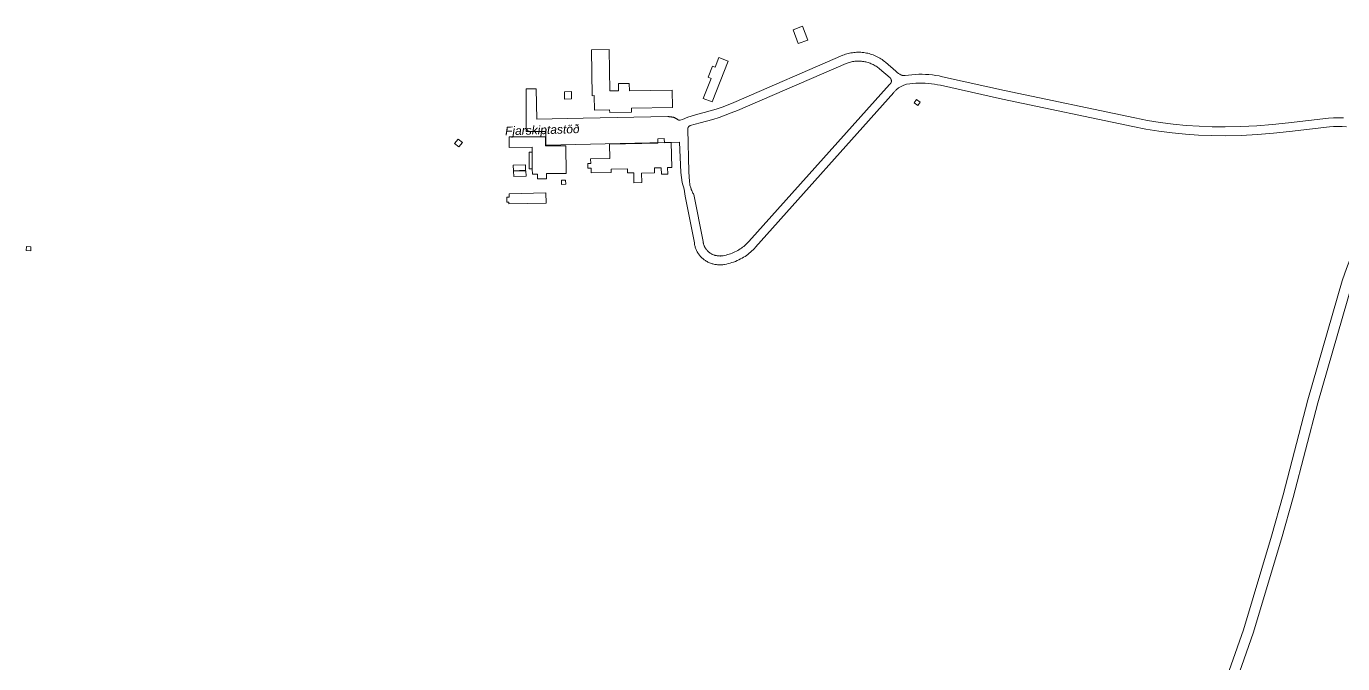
# Model space of a CAD drawing. Header units: metres. Extents: x 328903 to 333883, y 373406 to 381110.
# Drawn here: x 329654 to 330545, y 375782 to 376214 of the extents above; entities that cross this region are included whole.
import ezdxf

# ---------------------------------------------------------------- set-up
doc = ezdxf.new("R2010")
doc.units = ezdxf.units.M
doc.header["$MEASUREMENT"] = 0
for name, color, linetype in [('Byggingar', 7, 'Continuous'), ('Götur', 7, 'Continuous'), ('Texti', 7, 'Continuous')]:
    doc.layers.add(name, color=color, linetype=linetype)
doc.styles.get("Standard").update_dxf_attribs({"font": 'arial.ttf'})

msp = doc.modelspace()

# ---------------------------------------------------------------- linework, layer by layer
at = {"layer": 'Byggingar', "color": 17, "linetype": 'Continuous', "lineweight": 0, "ltscale": 3.31832, "true_color": 0x943c39, "flags": 128}
for points in [[(330176.339, 376201.799), (330182.699, 376204.219), (330179.158, 376213.521), (330172.799, 376211.1), (330176.339, 376201.799)], [(330048.781, 376155.151), (330063.499, 376155.392), (330063.454, 376158.179), (330091.316, 376158.635), (330091.125, 376170.365), (330062.143, 376169.892), (330062.061, 376174.905), (330054.751, 376174.785), (330054.83, 376169.917), (330048.908, 376169.821), (330048.449, 376197.883), (330036.372, 376197.686), (330036.881, 376166.574), (330038.306, 376166.597), (330038.466, 376156.882), (330048.75, 376157.049), (330048.781, 376155.151)], [(330118.006, 376162.334), (330128.863, 376190.02), (330122.686, 376192.442), (330120.092, 376185.827), (330118.309, 376186.526), (330115.401, 376179.11), (330117.456, 376178.305), (330112.1, 376164.649), (330118.006, 376162.334)], [(330018.326, 376164.335), (330023.061, 376164.514), (330022.874, 376169.457), (330018.14, 376169.278), (330018.326, 376164.335)], [(330257.278, 376159.84), (330258.889, 376162.117), (330256.254, 376163.982), (330254.643, 376161.703), (330257.278, 376159.84)], [(329946.71, 376131.955), (329949.148, 376134.993), (329946.329, 376137.254), (329943.892, 376134.217), (329946.71, 376131.955)], [(329996.449, 376117.065), (329996.465, 376113.453), (329999.92, 376113.468), (329999.933, 376110.3), (330005.952, 376110.326), (330005.938, 376113.864), (330019.236, 376113.921), (330019.157, 376132.743), (330005.284, 376132.683), (330005.258, 376138.825), (329980.691, 376138.721), (329980.722, 376131.586), (329996.388, 376131.652), (329996.402, 376128.415), (329996.429, 376121.827), (329996.449, 376117.065)], [(330065.178, 376107.687), (330070.416, 376107.8), (330070.282, 376114.107), (330079.07, 376114.296), (330078.995, 376117.757), (330083.625, 376117.856), (330083.718, 376113.472), (330088.062, 376113.565), (330087.967, 376118.012), (330090.778, 376118.072), (330090.419, 376134.832), (330085.805, 376134.734), (330085.746, 376137.498), (330081.295, 376137.402), (330081.357, 376134.492), (330048.76, 376133.795), (330048.97, 376124.019), (330035.882, 376123.738), (330035.946, 376120.744), (330033.893, 376120.701), (330033.962, 376117.471), (330036.16, 376117.518), (330036.228, 376114.383), (330049.88, 376114.674), (330049.831, 376116.926), (330060.801, 376117.16), (330060.862, 376114.294), (330065.035, 376114.383), (330065.178, 376107.687)], [(329996.449, 376117.065), (329996.429, 376121.827), (329996.402, 376128.415), (329994.403, 376128.424), (329994.351, 376117.093), (329996.449, 376117.065)], [(329983.656, 376115.839), (329991.942, 376116.08), (329991.836, 376119.734), (329983.551, 376119.494), (329983.656, 376115.839)], [(329983.925, 376111.884), (329992.21, 376112.125), (329992.105, 376115.778), (329983.819, 376115.538), (329983.925, 376111.884)], [(329980.658, 376093.387), (330005.758, 376093.935), (330005.607, 376100.801), (329980.789, 376100.258), (329980.838, 376098.008), (329979.187, 376097.972), (329979.26, 376094.592), (329980.631, 376094.623), (329980.658, 376093.387)], [(330016.18, 376106.556), (330019.061, 376106.623), (330018.997, 376109.398), (330016.116, 376109.331), (330016.18, 376106.556)], [(329657.182, 376061.666), (329657.354, 376064.266), (329654.385, 376064.463), (329654.213, 376061.863), (329657.182, 376061.666)]]:
    msp.add_lwpolyline(points, close=True, dxfattribs=at)
at = {"layer": 'Götur', "color": 8, "lineweight": 0, "ltscale": 3.31832, "true_color": 0x707070, "flags": 128}
msp.add_lwpolyline([(330545.132, 376151.619), (330541.77, 376151.684), (330538.407, 376151.635), (330535.048, 376151.472), (330507.86, 376148.233), (330497.176, 376147.108), (330486.464, 376146.276), (330475.734, 376145.737), (330464.993, 376145.492), (330456.202, 376145.548), (330447.418, 376145.874), (330438.648, 376146.47), (330429.9, 376147.337), (330421.183, 376148.473), (330412.505, 376149.877), (330403.875, 376151.548), (330315.788, 376170.187), (330273.867, 376179.444), (330271.609, 376179.903), (330269.337, 376180.285), (330267.054, 376180.591), (330264.761, 376180.818), (330262.462, 376180.969), (330260.159, 376181.041), (330257.855, 376181.036), (330255.553, 376180.953), (330253.254, 376180.792), (330250.963, 376180.554), (330248.681, 376180.238), (330248.513, 376180.215), (330248.346, 376180.198), (330248.177, 376180.186), (330248.008, 376180.181), (330247.84, 376180.181), (330247.671, 376180.187), (330247.502, 376180.199), (330247.335, 376180.217), (330247.167, 376180.24), (330247.001, 376180.27), (330246.836, 376180.305), (330246.672, 376180.346), (330246.51, 376180.392), (330246.349, 376180.444), (330246.191, 376180.502), (330246.034, 376180.565), (330245.88, 376180.633), (330245.728, 376180.707), (330245.579, 376180.786), (330245.432, 376180.87), (330245.289, 376180.959), (330244.928, 376181.156), (330244.574, 376181.365), (330244.227, 376181.586), (330243.887, 376181.817), (330243.555, 376182.06), (330243.231, 376182.313), (330242.916, 376182.577), (330242.609, 376182.85), (330242.312, 376183.134), (330235.304, 376189.192), (330234.566, 376189.808), (330233.807, 376190.398), (330233.029, 376190.962), (330232.231, 376191.499), (330231.415, 376192.007), (330230.583, 376192.488), (330229.734, 376192.94), (330228.87, 376193.362), (330227.993, 376193.754), (330227.102, 376194.116), (330226.199, 376194.447), (330225.286, 376194.746), (330224.363, 376195.014), (330223.431, 376195.25), (330222.491, 376195.454), (330221.545, 376195.625), (330220.594, 376195.764), (330219.639, 376195.87), (330218.68, 376195.943), (330217.719, 376195.983), (330216.758, 376195.99), (330215.797, 376195.963), (330214.838, 376195.904), (330213.881, 376195.812), (330212.928, 376195.687), (330211.979, 376195.529), (330211.037, 376195.338), (330210.102, 376195.116), (330209.175, 376194.861), (330208.257, 376194.574), (330207.35, 376194.256), (330206.454, 376193.907), (330132.752, 376162.06), (330128.816, 376160.43), (330124.834, 376158.921), (330120.807, 376157.533), (330116.739, 376156.269), (330112.635, 376155.129), (330108.499, 376154.115), (330101.638, 376152.11), (330101.638, 376152.11), (330100.064, 376151.47), (330099.556, 376151.225), (330099.055, 376150.965), (330098.563, 376150.688), (330098.08, 376150.397), (330096.519, 376150.056), (330096.443, 376150.04), (330096.367, 376150.028), (330096.291, 376150.018), (330096.214, 376150.01), (330096.137, 376150.006), (330096.06, 376150.003), (330095.983, 376150.004), (330095.905, 376150.007), (330095.829, 376150.013), (330095.752, 376150.021), (330095.675, 376150.032), (330095.599, 376150.046), (330095.524, 376150.062), (330095.449, 376150.081), (330095.375, 376150.102), (330095.302, 376150.126), (330095.229, 376150.152), (330095.157, 376150.18), (330095.087, 376150.212), (330095.017, 376150.245), (330094.949, 376150.281), (330094.882, 376150.319), (330094.816, 376150.36), (330094.752, 376150.402), (330094.689, 376150.447), (330094.628, 376150.494), (330094.568, 376150.543), (330094.383, 376150.695), (330094.193, 376150.84), (330093.999, 376150.979), (330093.799, 376151.111), (330093.595, 376151.236), (330093.387, 376151.354), (330093.175, 376151.465), (330092.959, 376151.568), (330092.74, 376151.664), (330092.518, 376151.753), (330092.292, 376151.833), (330092.064, 376151.906), (330091.834, 376151.971), (330091.602, 376152.028), (330091.368, 376152.077), (330091.132, 376152.118), (330090.895, 376152.151), (330090.657, 376152.176), (330090.418, 376152.192), (330090.179, 376152.2), (330089.974, 376152.207), (330089.77, 376152.222), (330089.567, 376152.243), (330089.364, 376152.272), (330089.162, 376152.307), (330088.962, 376152.35), (330088.763, 376152.4), (330088.567, 376152.456), (330088.372, 376152.52), (330088.18, 376152.59), (330030.869, 376151.475), (329999.506, 376150.704), (329999.133, 376171.16), (329992.349, 376171.154), (329992.349, 376142.377), (330005.593, 376142.377), (330005.588, 376133.034), (330095.991, 376135.202), (330096.886, 376114.576), (330097.77, 376107.887), (330098.255, 376106.354), (330098.686, 376104.805), (330099.063, 376103.242), (330099.385, 376101.667), (330099.653, 376100.081), (330099.865, 376098.487), (330106.043, 376066.894), (330106.128, 376066.317), (330106.233, 376065.742), (330106.358, 376065.172), (330106.502, 376064.607), (330106.667, 376064.047), (330106.85, 376063.493), (330107.053, 376062.946), (330107.275, 376062.406), (330107.516, 376061.874), (330107.775, 376061.351), (330108.052, 376060.837), (330108.346, 376060.333), (330108.658, 376059.84), (330108.987, 376059.358), (330109.333, 376058.887), (330109.695, 376058.429), (330110.072, 376057.984), (330110.465, 376057.552), (330110.873, 376057.135), (330111.295, 376056.731), (330111.73, 376056.343), (330112.179, 376055.97), (330112.641, 376055.613), (330113.115, 376055.272), (330113.6, 376054.948), (330114.121, 376054.625), (330114.653, 376054.32), (330115.195, 376054.034), (330115.746, 376053.766), (330116.306, 376053.518), (330116.874, 376053.288), (330117.45, 376053.078), (330118.033, 376052.888), (330118.622, 376052.718), (330119.216, 376052.568), (330119.815, 376052.438), (330120.418, 376052.329), (330121.024, 376052.241), (330121.634, 376052.173), (330122.245, 376052.126), (330122.857, 376052.1), (330123.47, 376052.095), (330124.082, 376052.11), (330124.694, 376052.147), (330125.304, 376052.204), (330125.912, 376052.283), (330126.517, 376052.382), (330127.76, 376052.629), (330128.995, 376052.917), (330130.219, 376053.247), (330131.431, 376053.618), (330132.63, 376054.029), (330133.815, 376054.481), (330134.983, 376054.972), (330136.135, 376055.502), (330137.268, 376056.07), (330138.305, 376056.634), (330139.323, 376057.232), (330140.321, 376057.863), (330141.298, 376058.526), (330142.252, 376059.22), (330143.184, 376059.946), (330144.091, 376060.702), (330144.972, 376061.487), (330145.828, 376062.3), (330146.657, 376063.141), (330147.457, 376064.009), (330240.912, 376168.677), (330241.223, 376169.073), (330241.548, 376169.457), (330241.886, 376169.831), (330242.236, 376170.192), (330242.599, 376170.541), (330242.973, 376170.878), (330243.359, 376171.202), (330243.755, 376171.512), (330244.162, 376171.809), (330244.579, 376172.091), (330245.005, 376172.359), (330245.44, 376172.613), (330245.884, 376172.851), (330246.335, 376173.074), (330246.794, 376173.281), (330247.259, 376173.473), (330247.731, 376173.649), (330249.603, 376174.309), (330251.685, 376174.597), (330253.774, 376174.815), (330255.871, 376174.961), (330257.97, 376175.037), (330260.072, 376175.042), (330262.172, 376174.976), (330264.269, 376174.839), (330266.36, 376174.631), (330268.442, 376174.353), (330270.514, 376174.004), (330272.573, 376173.586), (330314.52, 376164.323), (330402.638, 376145.677), (330411.451, 376143.971), (330420.312, 376142.537), (330429.213, 376141.377), (330438.146, 376140.491), (330447.101, 376139.882), (330456.071, 376139.549), (330465.048, 376139.493), (330475.953, 376139.741), (330486.847, 376140.288), (330497.722, 376141.133), (330508.57, 376142.275), (330535.598, 376145.495), (330538.456, 376145.66), (330541.319, 376145.727), (330544.182, 376145.697), (330547.043, 376145.568)], dxfattribs=at)
at = {"layer": 'Götur', "color": 8, "lineweight": 0, "ltscale": 8.779723, "true_color": 0x707070, "flags": 128}
msp.add_lwpolyline([(330105.753, 376099.638), (330105.415, 376100.173), (330105.095, 376100.719), (330104.794, 376101.275), (330104.512, 376101.841), (330104.249, 376102.417), (330104.007, 376103.001), (330103.784, 376103.594), (330103.582, 376104.193), (330103.401, 376104.799), (330103.24, 376105.411), (330103.101, 376106.028), (330102.982, 376106.65), (330102.885, 376107.275), (330102.81, 376107.903), (330102.755, 376108.533), (330102.314, 376114.969), (330101.617, 376143.953), (330101.614, 376144.034), (330101.614, 376144.116), (330101.617, 376144.197), (330101.622, 376144.278), (330101.631, 376144.359), (330101.642, 376144.44), (330101.656, 376144.52), (330101.673, 376144.599), (330101.692, 376144.678), (330101.714, 376144.757), (330101.739, 376144.834), (330101.766, 376144.911), (330101.797, 376144.986), (330101.829, 376145.061), (330101.864, 376145.134), (330101.902, 376145.206), (330101.942, 376145.277), (330101.984, 376145.347), (330102.029, 376145.414), (330102.076, 376145.481), (330102.126, 376145.545), (330102.177, 376145.608), (330102.231, 376145.669), (330102.287, 376145.729), (330102.345, 376145.786), (330102.404, 376145.841), (330102.466, 376145.894), (330102.529, 376145.945), (330102.594, 376145.994), (330102.661, 376146.041), (330102.729, 376146.085), (330102.799, 376146.127), (330102.87, 376146.167), (330102.942, 376146.204), (330103.016, 376146.238), (330103.091, 376146.27), (330103.167, 376146.3), (330103.244, 376146.327), (330103.321, 376146.351), (330110.013, 376148.307), (330114.297, 376149.362), (330118.547, 376150.547), (330122.76, 376151.859), (330126.93, 376153.299), (330131.055, 376154.863), (330135.131, 376156.552), (330208.778, 376188.375), (330209.481, 376188.647), (330210.192, 376188.894), (330210.911, 376189.117), (330211.638, 376189.315), (330212.371, 376189.488), (330213.11, 376189.636), (330213.853, 376189.758), (330214.6, 376189.855), (330215.349, 376189.926), (330216.101, 376189.971), (330216.854, 376189.99), (330217.607, 376189.984), (330218.36, 376189.951), (330219.111, 376189.893), (330219.859, 376189.809), (330220.604, 376189.7), (330221.345, 376189.564), (330222.081, 376189.404), (330222.811, 376189.218), (330223.534, 376189.008), (330224.249, 376188.772), (330224.956, 376188.513), (330225.654, 376188.229), (330226.341, 376187.921), (330227.018, 376187.59), (330227.682, 376187.236), (330228.334, 376186.859), (330228.973, 376186.46), (330229.598, 376186.039), (330230.208, 376185.598), (330230.802, 376185.135), (330231.38, 376184.652), (330238.388, 376178.595), (330238.459, 376178.531), (330238.528, 376178.464), (330238.594, 376178.396), (330238.658, 376178.324), (330238.72, 376178.251), (330238.779, 376178.176), (330238.835, 376178.098), (330238.889, 376178.019), (330238.94, 376177.938), (330238.988, 376177.855), (330239.033, 376177.771), (330239.075, 376177.685), (330239.114, 376177.598), (330239.15, 376177.509), (330239.183, 376177.419), (330239.213, 376177.328), (330239.239, 376177.237), (330239.263, 376177.144), (330239.283, 376177.05), (330239.3, 376176.956), (330239.314, 376176.861), (330239.324, 376176.766), (330239.331, 376176.671), (330239.335, 376176.575), (330239.336, 376176.48), (330239.333, 376176.384), (330239.327, 376176.289), (330239.318, 376176.193), (330239.305, 376176.099), (330239.289, 376176.004), (330239.27, 376175.911), (330239.247, 376175.818), (330239.222, 376175.725), (330239.193, 376175.634), (330239.161, 376175.544), (330239.126, 376175.455), (330239.088, 376175.367), (330239.046, 376175.281), (330239.002, 376175.196), (330238.955, 376175.113), (330238.905, 376175.031), (330238.853, 376174.951), (330238.797, 376174.873), (330238.739, 376174.797), (330238.679, 376174.723), (330238.615, 376174.651), (330238.55, 376174.582), (330238.482, 376174.515), (330238.411, 376174.45), (330238.339, 376174.387), (330238.264, 376174.327), (330238.188, 376174.27), (330238.109, 376174.216), (330238.029, 376174.164), (330237.946, 376174.115), (330142.982, 376068.005), (330142.314, 376067.281), (330141.624, 376066.58), (330140.91, 376065.902), (330140.175, 376065.248), (330139.419, 376064.618), (330138.643, 376064.013), (330137.847, 376063.434), (330137.033, 376062.881), (330136.201, 376062.356), (330135.352, 376061.857), (330134.488, 376061.387), (330133.535, 376060.909), (330132.567, 376060.464), (330131.584, 376060.051), (330130.588, 376059.671), (330129.58, 376059.325), (330128.56, 376059.013), (330127.531, 376058.736), (330126.493, 376058.493), (330125.447, 376058.286), (330125.045, 376058.22), (330124.64, 376058.168), (330124.233, 376058.129), (330123.826, 376058.105), (330123.418, 376058.094), (330123.01, 376058.098), (330122.602, 376058.115), (330122.195, 376058.146), (330121.789, 376058.192), (330121.386, 376058.25), (330120.984, 376058.323), (330120.585, 376058.41), (330120.189, 376058.509), (330119.797, 376058.623), (330119.409, 376058.749), (330119.026, 376058.889), (330118.647, 376059.042), (330118.274, 376059.208), (330117.907, 376059.386), (330117.546, 376059.577), (330117.192, 376059.78), (330116.845, 376059.994), (330116.54, 376060.198), (330116.242, 376060.412), (330115.951, 376060.636), (330115.668, 376060.87), (330115.394, 376061.113), (330115.127, 376061.366), (330114.87, 376061.627), (330114.621, 376061.897), (330114.382, 376062.176), (330114.153, 376062.462), (330113.933, 376062.756), (330113.724, 376063.057), (330113.525, 376063.366), (330113.337, 376063.681), (330113.159, 376064.002), (330112.993, 376064.329), (330112.838, 376064.661), (330112.694, 376064.999), (330112.562, 376065.341), (330112.441, 376065.688), (330112.333, 376066.038), (330112.236, 376066.392), (330112.152, 376066.749), (330112.08, 376067.109), (330112.02, 376067.471), (330111.972, 376067.835), (330105.753, 376099.638)], close=True, dxfattribs=at)
at = {"layer": 'Götur', "color": 8, "lineweight": 0, "ltscale": 3.31832, "true_color": 0x707070, "flags": 128}
for points in [[(330632.339, 376187.25, 0.1075004), (330544.23, 376041.385), (330520.932, 375960.697), (330504.237, 375896.411), (330496.43, 375868.554), (330477.471, 375805.132), (330462.149, 375761.678)], [(330468.662, 375759.098), (330484.129, 375802.965), (330503.154, 375866.607), (330510.995, 375894.587), (330527.684, 375958.846), (330550.909, 376039.281, -0.1073287)]]:
    msp.add_lwpolyline(points, format="xyb", dxfattribs=at)

# ---------------------------------------------------------------- texts
at = {"layer": 'Texti', "color": 18, "true_color": 0x000000, "insert": (330003.24, 376142.56), "char_height": 5.8, "attachment_point": 5, "rotation": 1.72}
msp.add_mtext('{{\\fArial|b0|i1;Fjarskiptastöð}}', dxfattribs=at)

doc.saveas('drawing.dxf')
